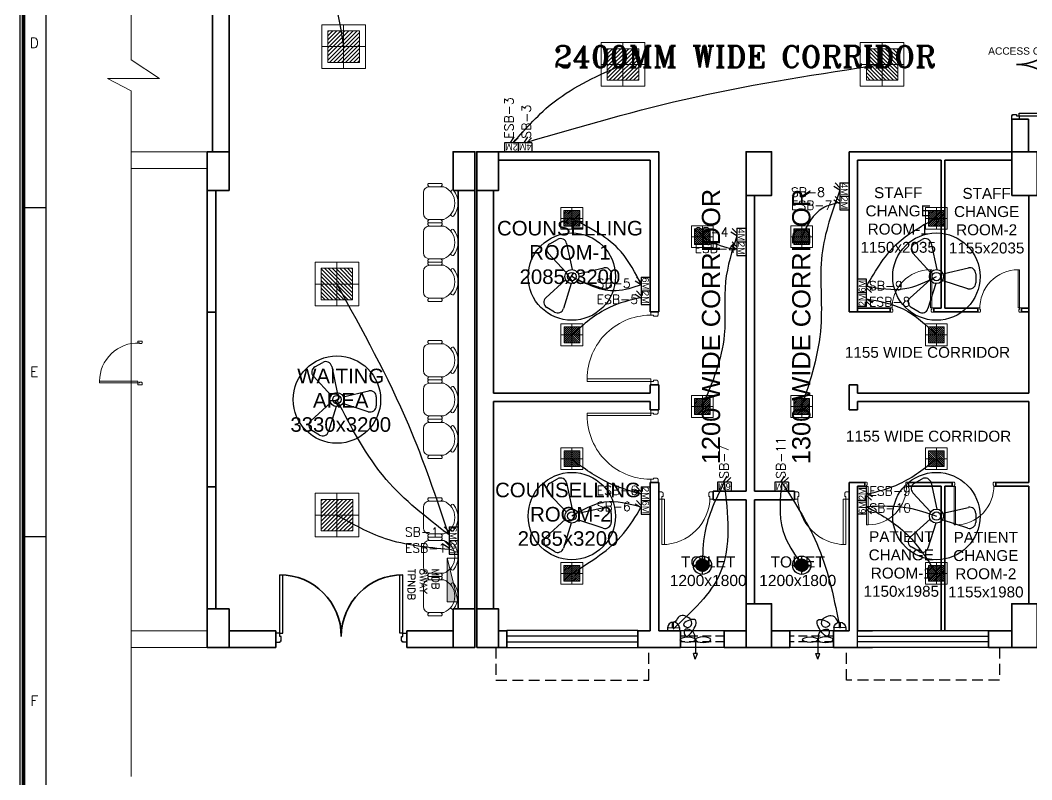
# Model space of a CAD drawing. Header units: millimetres. Extents: x 1380494 to 2061523, y -305664 to -174999.
# Drawn here: x 1539897 to 1553792, y -207901 to -197465 of the extents above; entities that cross this region are included whole.
import ezdxf
from ezdxf.enums import TextEntityAlignment as Align

# ---------------------------------------------------------------- set-up
doc = ezdxf.new("R2010")
doc.units = ezdxf.units.MM
doc.header["$LTSCALE"] = 600
doc.header["$MEASUREMENT"] = 0
doc.linetypes.add('CONTINU', pattern=[0])
doc.linetypes.add('HIDDEN', pattern=[0.375, 0.25, -0.125])
for name, color, linetype in [('24W RAW POWER', 1, 'Continuous'), ('24W UPS POWER LIGHT', 5, 'Continuous'), ('ELE 36W EMERGENCY LIGHT', 5, 'Continuous'), ('ELE 36W LED LIGHT', 6, 'Continuous'), ('ELE-1200MM CEILINGFAN', 6, 'Continuous'), ('ELE-12W LED', 1, 'Continuous'), ('ELE-2M RAW P.SB', 40, 'Continuous'), ('ELE-2M UPS P.SB', 3, 'Continuous'), ('ELE-3M RAW P.SB', 40, 'Continuous'), ('ELE-4M RAW P.SB', 7, 'Continuous'), ('ELE-6M RAW P.SB', 40, 'Continuous'), ('ELE-EXHAUST FAN', 10, 'Continuous'), ('ELE-LIGHTING TEXT', 7, 'Continuous'), ('Lines', 7, 'Continuous'), ('TEXT', 250, 'Continuous'), ('TITLE', 7, 'Continuous'), ('wall', 1, 'Continuous'), ('Window', 4, 'Continuous')]:
    doc.layers.add(name, color=color, linetype=linetype)
doc.layers.add('AREA', color=193, linetype='Continuous', plot=False)
for name, color, linetype, lineweight in [('col', 5, 'Continuous', 35), ('D.F', 251, 'Continuous', 5), ('DOOR', 144, 'Continuous', 13), ('ELE-24W EMERGENCY  LED LIGHT', 5, 'Continuous', 18), ('ELE-24W LED LIGHT', 1, 'Continuous', 18), ('ELE-36W EMERGENCY  LED LIGHT', 7, 'Continuous', 18), ('ELE-36W LED LIGHT', 210, 'Continuous', 18), ('ELE.DB', 1, 'Continuous', 20), ('furniture', 30, 'Continuous', 9), ('P-Wall', 250, 'Continuous', 35)]:
    doc.layers.add(name, color=color, linetype=linetype, lineweight=lineweight)
doc.layers.add('ELE-LIGHTING WIRING', color=7, linetype='Continuous', true_color=0x63d7b6)
doc.styles.add('ARIAL', font='arial.ttf')
doc.styles.add('ROMANS', font='romans.shx')
doc.styles.add('ROMANT', font='romant.shx')
doc.styles.get("Standard").update_dxf_attribs({"font": 'stylu.ttf'})

# ---------------------------------------------------------------- blocks, each defined once
blk = doc.blocks.new('A$C66962185')
at = {"layer": 'TITLE'}
blk.add_line((2.142, -141176.034), (2.142, -140930.66), dxfattribs=at)
at = {"layer": 'TITLE', "color": 0}
for p, q in [((-0.153, -141053.347), (2.142, -141053.347)), ((0, -141084.592), (2.142, -141084.592))]:
    blk.add_line(p, q, dxfattribs=at)
at = {"layer": 'TITLE', "color": 7, "const_width": 0.355}
blk.add_lwpolyline([(363, -140928.365), (363, -141178.329), (0, -141178.329), (0, -140928.365)], close=True, dxfattribs=at)
at = {"layer": 'TITLE', "color": 0, "style": 'ROMANS'}
for s, p in [('D', (1.019, -141037.699)), ('E', (1.019, -141068.945)), ('F', (1.019, -141100.19))]:
    blk.add_text(s, height=0.952, dxfattribs=at).set_placement(p, align=Align.MIDDLE)
blk = doc.blocks.new('CH1')
for p, q in [((7.79, 8.86), (15.54, 8.86)), ((8.95, 10.63), (16.07, 10.63)), ((18.73, -5.67), (18.73, 5.67)), ((7.79, -8.86), (15.54, -8.86)), ((8.95, -10.63), (16.07, -10.63))]:
    blk.add_line(p, q)
for centre, radius, start, end in [((11.3, 0), 11.3, 141.456, 218.544), ((11.3, 0), 9.53, 111.6314, 248.3686), ((2.95, 6.24), 0.935, 339.0298, 121.3377), ((9.81, 9.9), 1.13, 139.8035, 247.8585), ((15.54, 5.67), 3.19, 0, 90), ((15.21, 9.9), 1.13, 292.1415, 40.1965), ((2.94, -6.24), 0.935, 238.6623, 20.9702), ((9.81, -9.9), 1.13, 112.1415, 220.1965), ((15.54, -5.67), 3.19, 270, 0), ((15.21, -9.9), 1.13, 319.8035, 67.8585)]:
    blk.add_arc(centre, radius, start, end)
blk = doc.blocks.new('A$C32852038')
at = {"xscale": 25.40000009536743, "yscale": 25.39999985694885, "zscale": 25.39999999999785, "rotation": 90}
blk.add_blockref('CH1', (0, -476), dxfattribs=at)
blk = doc.blocks.new('750')
at = {"layer": 'DOOR', "color": 8}
for p, q in [((-50, 705), (-47.5, 705)), ((-35, 690), (-35, 692.5)), ((-50, 45), (-47.5, 45)), ((-35, 60), (-35, 57.5)), ((50, 45), (50, 80)), ((50, 80), (675, 80)), ((50, 45), (675, 45)), ((675, 45), (675, 80))]:
    blk.add_line(p, q, dxfattribs=at)
for points in [[(15, 690), (15, 705), (50, 705), (50, 750), (-50, 750), (-50, 705)], [(-35, 690), (15, 690)], [(15, 60), (15, 45), (50, 45), (50, 0), (-50, 0), (-50, 45)], [(-35, 60), (15, 60)]]:
    blk.add_lwpolyline(points, dxfattribs=at)
for centre, radius, start, end in [((-35, 705), 12.5, 180, 270), ((15, 45), 660, 0, 90), ((-35, 45), 12.5, 90, 180)]:
    blk.add_arc(centre, radius, start, end, dxfattribs=at)
blk = doc.blocks.new('A$C19B8274B')
at = {"layer": 'DOOR'}
blk.add_line((-45, 925), (-80, 925), dxfattribs=at)
at = {"layer": 'DOOR', "color": 8}
for p, q in [((-80, 50), (-80, 925)), ((-45, 50), (-45, 925)), ((-45, 50), (-80, 50)), ((-955, -50), (-955, -47.5)), ((-940, -35), (-942.5, -35)), ((-60, -35), (-57.5, -35)), ((-45, -50), (-45, -47.5))]:
    blk.add_line(p, q, dxfattribs=at)
for points in [[(-940, 15), (-955, 15), (-955, 50), (-1000, 50), (-1000, -50), (-955, -50)], [(-940, -35), (-940, 15)], [(-60, 15), (-45, 15), (-45, 50), (0, 50), (0, -50), (-45, -50)], [(-60, -35), (-60, 15)]]:
    blk.add_lwpolyline(points, dxfattribs=at)
for centre, radius, start, end in [((-80, 50), 875, 90, 182.29244), ((-955, -35), 12.5, 270, 0), ((-45, -35), 12.5, 180, 270)]:
    blk.add_arc(centre, radius, start, end, dxfattribs=at)
blk = doc.blocks.new('W1800')
at = {"layer": 'wall', "color": 7}
for p, q in [((0, -58), (0, 173)), ((1800, 173), (1800, -58))]:
    blk.add_line(p, q, dxfattribs=at)
at = {"layer": 'Window'}
for p, q in [((0, 173), (1800, 173)), ((0, 98), (1800, 98)), ((1800, 18), (0, 18)), ((1800, -58), (0, -58))]:
    blk.add_line(p, q, dxfattribs=at)
blk = doc.blocks.new('rwgha')
at = {"color": 8, "lineweight": 25}
for p, q in [((11050, 7260), (11050, 7305)), ((11050, 7305), (11052.5, 7305)), ((11150, 7260), (11050, 7260)), ((11150, 7260), (11050, 7260)), ((11065, 7320), (11065, 7317.5)), ((11065, 7320), (11115, 7320)), ((11115, 7320), (11115, 7305)), ((11115, 7305), (11150, 7305)), ((11150, 7340), (11820, 7340)), ((11150, 7305), (11150, 7340)), ((11150, 7305), (11820, 7305)), ((11150, 7305), (11150, 7260)), ((994.5, 194), (994.5, 998)), ((1036.5, 194), (1036.5, 998)), ((2644.5, 194), (2644.5, 998)), ((2686.5, 194), (2686.5, 998)), ((940.5, 194), (940.5, 74)), ((994.5, 194), (940.5, 194)), ((940.5, 194), (940.5, 74)), ((994.5, 152), (994.5, 194)), ((994.5, 194), (1036.5, 194)), ((1012.5, 152), (994.5, 152)), ((1012.5, 92), (1012.5, 152)), ((2686.5, 194), (2644.5, 194)), ((2668.5, 152), (2686.5, 152)), ((2668.5, 92), (2668.5, 152)), ((2686.5, 152), (2686.5, 194)), ((2686.5, 194), (2740.5, 194)), ((2740.5, 194), (2740.5, 74)), ((940.5, 74), (994.5, 74)), ((994.5, 74), (994.5, 77)), ((1012.5, 92), (1009.5, 92)), ((2668.5, 92), (2671.5, 92)), ((2686.5, 74), (2686.5, 77)), ((2740.5, 74), (2686.5, 74))]:
    blk.add_line(p, q, dxfattribs=at)
at = {"color": 8}
for centre, radius, start, end in [((11115, 8715), 705, 270, 0), ((11115, 7305), 705, 0, 90), ((11065, 7305), 12.5, 90, 180), ((994.5, 152), 846, 0, 90), ((2686.5, 152), 846, 90, 180), ((994.5, 92), 15, 270, 0), ((2686.5, 92), 15, 180, 270)]:
    blk.add_arc(centre, radius, start, end, dxfattribs=at)
at = {"layer": 'col'}
for points in [[(0, 6280), (300, 6280), (300, 6810), (0, 6810)], [(3375, 6280), (3675, 6280), (3675, 6810), (3375, 6810)], [(3700, 6280), (4000, 6280), (4000, 6810), (3700, 6810)], [(7400, 6210), (7750, 6210), (7750, 6810), (7400, 6810)], [(11050, 6210), (11400, 6210), (11400, 6810), (11050, 6810)], [(7400, 0), (7750, 0), (7750, 600), (7400, 600)], [(11050, 0), (11400, 0), (11400, 600), (11050, 600)], [(0, 0), (300, 0), (300, 530), (0, 530)], [(3375, 0), (3675, 0), (3675, 530), (3375, 530)], [(3700, 0), (4000, 0), (4000, 530), (3700, 530)]]:
    blk.add_lwpolyline(points, close=True, dxfattribs=at)
at = {"layer": 'D.F', "linetype": 'Continuous'}
for p, q in [((-1043.8, 17917.9), (-1043.8, 8073.2)), ((-1043.8, 8073.2), (-658.5, 7817.8)), ((-1372.3, 7817.8), (-1043.8, 7648.7)), ((-658.5, 7817.8), (-1372.3, 7817.8)), ((-1043.8, 6810), (0, 6810)), ((-1043.8, 6580), (0, 6580)), ((-1043.8, 230), (0, 230)), ((-1043.8, 0), (0, 0))]:
    blk.add_line(p, q, dxfattribs=at)
at = {"layer": 'Lines', "linetype": 'HIDDEN'}
for points in [[(3965, 0), (3965, -450), (6065, -450), (6065, 0)], [(10880, 0), (10880, -450), (8780, -450), (8780, 0)]]:
    blk.add_lwpolyline(points, dxfattribs=at)
at = {"layer": 'P-Wall', "color": 8, "linetype": 'Continuous'}
for p, q in [((70, 15490), (70, 6810)), ((300, 15490), (300, 6810)), ((4000, 6810), (6200, 6810)), ((6200, 6695), (6200, 6810)), ((11050, 6810), (8815, 6810)), ((4000, 6695), (6085, 6695)), ((10080, 6695), (8930, 6695)), ((11050, 6695), (10130, 6695)), ((0, 6280), (0, 4605)), ((115, 6280), (115, 4605)), ((3445, 530), (3445, 6280)), ((3675, 530), (3675, 6280)), ((3700, 6280), (3700, 530)), ((3930, 6280), (3930, 3495)), ((3700, 6210), (3700, 600)), ((3930, 6210), (3930, 3495)), ((11285, 6210), (11285, 3495)), ((115, 4605), (0, 4605)), ((0, 2205), (0, 4605)), ((115, 4605), (115, 2205)), ((6085, 4610), (6200, 4610)), ((8930, 4610), (8815, 4610)), ((3930, 3495), (6085, 3495)), ((6085, 3610), (6200, 3610)), ((8930, 3610), (8815, 3610)), ((11285, 3495), (8930, 3495)), ((3930, 3380), (3930, 530)), ((3930, 3380), (3930, 600)), ((3930, 3380), (6085, 3380)), ((11285, 3380), (8930, 3380)), ((11285, 3380), (11285, 2265)), ((6085, 3265), (6200, 3265)), ((8930, 3265), (8815, 3265)), ((6085, 2265), (6200, 2265)), ((8930, 2265), (8815, 2265)), ((115, 2205), (0, 2205)), ((0, 2205), (0, 530)), ((115, 2205), (115, 530)), ((11285, 2215), (11285, 600)), ((6500, 230), (6500, 0)), ((7100, 230), (7100, 0)), ((8000, 230), (8000, 0)), ((8600, 230), (8600, 0))]:
    blk.add_line(p, q, dxfattribs=at)
at = {"layer": 'P-Wall'}
for p, q in [((11050, 6810), (11050, 7260)), ((11050, 7260), (11280, 7260)), ((11280, 7260), (11280, 6810)), ((10080, 6695), (10080, 4660)), ((10130, 6695), (10130, 4660)), ((8930, 4660), (9380, 4660)), ((8930, 4610), (9380, 4610)), ((9380, 4610), (9380, 4660)), ((9953, 4660), (9953, 4660)), ((9980, 4660), (9980, 4610)), ((9980, 4660), (10080, 4660)), ((9980, 4610), (10585, 4610)), ((10130, 4660), (10585, 4660)), ((10585, 4660), (10585, 4610)), ((11158, 4660), (11158, 4660)), ((11185, 4660), (11185, 4610)), ((11185, 4660), (11285, 4660)), ((11185, 4610), (11285, 4610)), ((8930, 2265), (9030, 2265)), ((9030, 2265), (9030, 2215)), ((9630, 2265), (10230, 2265)), ((9630, 2265), (9630, 2215)), ((10230, 2215), (10230, 2265)), ((10830, 2265), (11285, 2265)), ((10830, 2215), (10830, 2265)), ((8930, 2215), (9030, 2215)), ((9630, 2215), (10080, 2215)), ((10080, 230), (10080, 2215)), ((10130, 230), (10130, 2215)), ((10130, 2215), (10230, 2215)), ((10830, 2215), (11285, 2215))]:
    blk.add_line(p, q, dxfattribs=at)
at = {"layer": 'P-Wall', "color": 8}
for p, q in [((8815, 6810), (8815, 4610)), ((6085, 4610), (6085, 6695)), ((6200, 6695), (6200, 4610)), ((8930, 4610), (8930, 6695)), ((7400, 2145), (7400, 6280)), ((7515, 2145), (7515, 6210)), ((6085, 3495), (6085, 3610)), ((6200, 3265), (6200, 3610)), ((8815, 3265), (8815, 3610)), ((8930, 3495), (8930, 3610)), ((6085, 3265), (6085, 3380)), ((8930, 3265), (8930, 3380)), ((6085, 230), (6085, 2265)), ((6200, 230), (6200, 2265)), ((8815, 230), (8815, 2265)), ((6950, 2030), (6950, 2145)), ((6950, 2145), (7400, 2145)), ((7515, 2145), (7585, 2145)), ((8065, 2145), (7515, 2145)), ((8065, 2030), (8065, 2145)), ((8930, 230), (8930, 2215)), ((6950, 2030), (7400, 2030)), ((7400, 600), (7400, 2030)), ((7515, 2030), (7585, 2030)), ((7515, 600), (7515, 2030)), ((8065, 2030), (7515, 2030)), ((4000, 230), (4115, 230)), ((4115, 230), (4000, 230)), ((4115, 230), (4115, 0)), ((5915, 230), (6085, 230)), ((5915, 230), (5915, 0)), ((6200, 230), (6500, 230)), ((7100, 230), (7400, 230)), ((8000, 230), (7750, 230)), ((8815, 230), (8600, 230)), ((9135, 230), (8930, 230)), ((10730, 230), (11050, 230)), ((10730, 230), (10730, 0)), ((4000, 0), (4115, 0)), ((4115, 0), (4000, 0)), ((5915, 0), (6500, 0)), ((7100, 0), (7400, 0)), ((8000, 0), (7750, 0)), ((9135, 0), (8600, 0)), ((10730, 0), (11050, 0))]:
    blk.add_line(p, q, dxfattribs=at)
at = {"layer": 'P-Wall', "linetype": 'Continuous'}
for p, q in [((940.5, 230), (300, 230)), ((940.5, 230), (940.5, 0)), ((3375, 230), (2740.5, 230)), ((2740.5, 230), (2740.5, 0)), ((940.5, 0), (300, 0)), ((3375, 0), (2740.5, 0))]:
    blk.add_line(p, q, dxfattribs=at)
at = {"layer": 'Window', "ltscale": 750}
for p, q in [((7100, 230), (6500, 230)), ((8600, 230), (8000, 230)), ((7100, 0), (6500, 0)), ((8600, 0), (8000, 0))]:
    blk.add_line(p, q, dxfattribs=at)
at = {"layer": 'Window', "linetype": 'HIDDEN', "ltscale": 0.8}
for p, q in [((7100, 155), (6500, 155)), ((8600, 155), (8000, 155)), ((7100, 75), (6500, 75)), ((8600, 75), (8000, 75))]:
    blk.add_line(p, q, dxfattribs=at)
at = {"layer": 'DOOR', "linetype": 'Continuous', "xscale": 0.6, "yscale": 0.6, "zscale": 0.6}
for p in [(9980, 4635), (11185, 4635)]:
    blk.add_blockref('A$C19B8274B', p, dxfattribs=at)
at = {"layer": 'DOOR', "linetype": 'Continuous', "xscale": -1, "rotation": 89.9999999999999}
blk.add_blockref('A$C19B8274B', (6142.5, 3610), dxfattribs=at)
at = {"layer": 'DOOR', "linetype": 'Continuous', "yscale": 0.6, "zscale": 0.6}
for p, xscale, rotation in [((-924.6, 3610), -0.6, 89.99999999999993), ((9030, 2240), 0.6, 180.0000000000001), ((10230, 2240), 0.6, 180.0000000000001)]:
    blk.add_blockref('A$C19B8274B', p, dxfattribs=dict(at, xscale=xscale, rotation=rotation))
at = {"layer": 'DOOR', "linetype": 'Continuous', "rotation": 90}
blk.add_blockref('A$C19B8274B', (6142.5, 3265), dxfattribs=at)
at = {"layer": 'DOOR', "rotation": 270}
blk.add_blockref('750', (6200, 2087.5), dxfattribs=at)
at = {"layer": 'DOOR', "xscale": -1, "rotation": 89.9999999999999}
blk.add_blockref('750', (8815, 2087.5), dxfattribs=at)
at = {"layer": 'DOOR', "color": 7, "xscale": -1}
blk.add_blockref('W1800', (5915, 57.5), dxfattribs=at)
at = {"layer": 'DOOR', "color": 7}
blk.add_blockref('W1800', (8930, 57.5), dxfattribs=at)
at = {"layer": 'furniture', "rotation": 90}
for p in [(2969.3, 6105), (2969.3, 5565), (2969.3, 5025), (2969.3, 3945), (2969.3, 3405), (2969.3, 2865), (2969.3, 1785), (2969.3, 1245), (2969.3, 705)]:
    blk.add_blockref('A$C32852038', p, dxfattribs=at)
at = {"layer": 'TEXT', "color": 8, "style": 'ROMANT'}
blk.add_text('2400MM WIDE CORRIDOR', height=300, dxfattribs=at).set_placement((7381, 7876.2), align=Align.BOTTOM_CENTER)
at = {"layer": 'TEXT', "color": 8, "style": 'ARIAL'}
for s, p in [('1200 WIDE CORRIDOR', (7119, 4408.6)), ('1300 WIDE CORRIDOR', (8358.5, 4408.6))]:
    blk.add_text(s, height=250, rotation=90, dxfattribs=at).set_placement(p, align=Align.BOTTOM_CENTER)
at = {"layer": 'TEXT', "color": 253, "insert": (10726.2, 8244.4), "char_height": 100, "attachment_point": 1, "style": 'ARIAL'}
blk.add_mtext_dynamic_manual_height_columns('ACCESS CONTROL DOOR', width=1896.428, gutter_width=1375, heights=[103.5], dxfattribs=at)
at = {"layer": 'TEXT', "color": 8, "attachment_point": 5, "style": 'ARIAL'}
for s, insert, char_height, width in [('\\PSTAFF CHANGE ROOM-1 1150x2035', (9490, 5996.6), 150, 808.807), ('\\PSTAFF CHANGE ROOM-2 1155x2035', (10705.1, 5987.3), 150, 808.807), ('COUNSELLING ROOM-1 2085x3200', (4981.2, 5425.6), 200, 1382.81), ('1155 WIDE CORRIDOR', (9892.8, 4053.8), 150, 4316.114), ('WAITING AREA 3330x3200', (1832.9, 3394.9), 200, 1382.81), ('1155 WIDE CORRIDOR', (9907.9, 2901.6), 150, 4316.114), ('COUNSELLING  ROOM-2 2085x3200', (4954.6, 1828.5), 200, 1382.81), ('\\PPATIENT CHANGE ROOM-1 1150x1985', (9532.8, 1270.5), 150, 808.807), ('\\PPATIENT CHANGE ROOM-2 1155x1980', (10693.6, 1261.2), 150, 808.807), ('TOILET\\P1200x1800', (6880.1, 1046.4), 153, 1626.956), ('TOILET\\P1200x1800', (8110.1, 1046.4), 153, 1626.956)]:
    blk.add_mtext(s, dxfattribs=dict(at, insert=insert, char_height=char_height, width=width))
blk = doc.blocks.new('18W LED')
at = {"layer": 'ELE-12W LED'}
h = blk.add_hatch(dxfattribs=at)
h.set_pattern_fill('ANSI31', color=252)
h.set_pattern_definition([(45, (-1135553.9097, 459369.4158), (-2.24506403, 2.24506403), [])])
edge = h.paths.add_edge_path()
edge.add_arc((0, 0), 85.7, 0, 360)
at = {"layer": 'ELE-12W LED', "color": 1}
for p, q in [((-126, 0), (126, 0)), ((0, -126), (0, 126))]:
    blk.add_line(p, q, dxfattribs=at)
for radius in [126, 85.7]:
    blk.add_circle((0, 0), radius, dxfattribs=at)
blk = doc.blocks.new('A$C44D17E71')
at = {"layer": 'ELE-EXHAUST FAN', "color": 1}
for p, q in [((-13.3, 0.72), (-9.75, 2.1)), ((-13.3, 0.72), (-9.75, -0.48)), ((-9.75, 2.1), (-9.75, -0.48)), ((-0.97, 0.81), (-9.75, 0.81)), ((6.62, -9.32), (4.71, -9.31)), ((4.71, -9.31), (4.71, -16.8)), ((6.59, -16.81), (6.62, -9.32)), ((6.59, -16.81), (4.71, -16.8)), ((6.61, -12.95), (10.07, -12.97)), ((6.61, -13.55), (10.06, -13.57))]:
    blk.add_line(p, q, dxfattribs=at)
blk.add_ellipse((-0.97, 5.64), major_axis=(0, -4.83), ratio=0.36355, dxfattribs=at)
at = {"layer": 'ELE-EXHAUST FAN', "color": 1, "extrusion": (0, 0, -1)}
blk.add_ellipse((-0.97, -4.02), major_axis=(0, 4.83), ratio=0.36355, dxfattribs=at)
blk.add_ellipse((6.31, -13.06), major_axis=(0.02, 3.76), ratio=1, start_param=0.079283, end_param=3.06231, dxfattribs=at)
at = {"layer": 'ELE-EXHAUST FAN', "color": 1}
blk.add_open_spline([(-1.04, 0.81), (-0.79, -0.3), (3.44, 2.5), (7.59, -7.04), (-0.96, -5.98), (5.22, 0.41), (14.27, 3.09), (9.16, -9.39), (5.43, -2.53), (11.73, 0.02), (16.82, -10.79), (10.14, -10.71), (10.07, -12.97)], degree=3, knots=[0, 0, 0, 0, 6.261699, 12.352893, 15.787239, 21.858742, 28.752755, 35.678217, 39.225495, 45.354107, 53.693878, 67.421453, 67.421453, 67.421453, 67.421453], dxfattribs=at)
blk = doc.blocks.new('24w led light')
at = {"layer": 'ELE-24W LED LIGHT', "color": 1, "lineweight": 0}
for p, q in [((159, 159), (-160, 159)), ((-160, 159), (-160, -160)), ((-1, -160), (-1, 159)), ((159, -160), (159, 159)), ((115, 115), (-116, 115)), ((-116, 115), (-116, -116)), ((110, -116), (-116, 110)), ((82, -116), (-116, 82)), ((54, -116), (-116, 54)), ((26, -116), (-116, 26)), ((115, -92), (-92, 115)), ((115, -64), (-64, 115)), ((115, -35), (-35, 115)), ((115, -7), (-7, 115)), ((115, 21), (21, 115)), ((115, 49), (49, 115)), ((115, 77), (77, 115)), ((115, 106), (106, 115)), ((115, -116), (115, 115)), ((-160, -1), (159, -1)), ((-3, -116), (-116, -3)), ((-31, -116), (-116, -31)), ((-59, -116), (-116, -59)), ((-87, -116), (-116, -87)), ((-115, -116), (-116, -115)), ((-116, -116), (115, -116)), ((-160, -160), (159, -160))]:
    blk.add_line(p, q, dxfattribs=at)
blk = doc.blocks.new('24w led emeregency')
at = {"layer": 'ELE-24W EMERGENCY  LED LIGHT'}
h = blk.add_hatch(dxfattribs=at)
h.set_pattern_fill('ANSI31', scale=166.67, style=0)
h.paths.add_polyline_path([(-115, -115), (-115, 115), (115, 115), (115, -115)])
at = {"layer": 'ELE-24W EMERGENCY  LED LIGHT', "color": 5}
for p, q in [((0, 160), (0, -160)), ((-160, 0), (160, 0))]:
    blk.add_line(p, q, dxfattribs=at)
for points in [[(-160, -160), (-160, 160), (160, 160), (160, -160)], [(-115, -115), (-115, 115), (115, 115), (115, -115)]]:
    blk.add_lwpolyline(points, close=True, dxfattribs=at)
blk = doc.blocks.new('A$C07FB25EA')
at = {"layer": 'ELE-1200MM CEILINGFAN', "color": 3}
for p, q in [((0.26, 2.64), (3.17, 12.07)), ((6.53, 13.37), (9.47, 11.64)), ((9.84, 7.94), (2.36, 1.21)), ((-11.8, 4.55), (-2.22, 1.44)), ((-14.84, -1.03), (-14.81, 2.38)), ((-2.41, -1.1), (-12.04, -3.29)), ((1.96, -12.49), (-0.13, -2.65)), ((2.16, -1.54), (8.87, -8.78)), ((8.31, -12.34), (5.35, -14.02))]:
    blk.add_line(p, q, dxfattribs=at)
at = {"layer": 'ELE-1200MM CEILINGFAN', "color": 5, "ltscale": 10}
blk.add_circle((0, 0), 16.45, dxfattribs=at)
at = {"layer": 'ELE-1200MM CEILINGFAN', "color": 3}
for radius in [2.65, 1.58]:
    blk.add_circle((0, 0), radius, dxfattribs=at)
for centre, start, end in [((5.36, 11.38), 59.5281, 162.5229), ((8.3, 9.66), 311.9493, 59.5281), ((-12.51, 2.36), 71.9493, 179.5281), ((-12.54, -1.05), 179.5281, 282.5229), ((7.18, -10.34), 299.5281, 42.5229), ((4.21, -12.02), 191.9493, 299.5281)]:
    blk.add_arc(centre, 2.3, start, end, dxfattribs=at)
blk = doc.blocks.new('ELE.EMERGENCY 40W LED LIGHT')
at = {"layer": 'ELE-36W EMERGENCY  LED LIGHT'}
h = blk.add_hatch(dxfattribs=at)
h.set_pattern_fill('ANSI31', color=5, scale=300, style=0)
h.paths.add_polyline_path([(-208, -208), (-208, 208), (208, 208), (208, -208)])
for p, q in [((0, 288), (0, -288)), ((-288, 0), (288, 0))]:
    blk.add_line(p, q, dxfattribs=at)
for points in [[(-288, -288), (-288, 288), (288, 288), (288, -288)], [(-208, -208), (-208, 208), (208, 208), (208, -208)]]:
    blk.add_lwpolyline(points, close=True, dxfattribs=at)
blk = doc.blocks.new('light300x600')
at = {"layer": 'ELE-36W LED LIGHT', "lineweight": 0}
for p, q in [((918215, -78407), (918215, -79007)), ((918815, -78407), (918215, -78407)), ((918298, -78491), (918299, -78491)), ((918298, -78544), (918352, -78491)), ((918298, -78597), (918405, -78491)), ((918298, -78650), (918458, -78491)), ((918298, -78703), (918511, -78491)), ((918298, -78756), (918564, -78491)), ((918298, -78809), (918617, -78491)), ((918298, -78862), (918670, -78491)), ((918298, -78916), (918723, -78491)), ((918298, -78491), (918298, -78924)), ((918731, -78491), (918298, -78491)), ((918515, -78407), (918515, -79007)), ((918731, -78924), (918731, -78491)), ((918815, -79007), (918815, -78407)), ((918343, -78924), (918731, -78536)), ((918396, -78924), (918731, -78589)), ((918449, -78924), (918731, -78642)), ((918215, -78707), (918815, -78707)), ((918502, -78924), (918731, -78695)), ((918555, -78924), (918731, -78748)), ((918608, -78924), (918731, -78801)), ((918661, -78924), (918731, -78854)), ((918714, -78924), (918731, -78907)), ((918215, -79007), (918815, -79007)), ((918298, -78924), (918731, -78924))]:
    blk.add_line(p, q, dxfattribs=at)
blk = doc.blocks.new('2M UPS SB')
at = {"layer": 'ELE-2M UPS P.SB', "color": 3}
for p, q in [((-134, 160), (-69, 265)), ((-88, 160), (-3, 245)), ((-240, 160), (-240, 0)), ((0, 160), (-240, 160)), ((0, 160), (0, 0))]:
    blk.add_line(p, q, dxfattribs=at)
blk.add_text('2M', height=120, rotation=180, dxfattribs=at).set_placement((-6, 143))
blk = doc.blocks.new('S-SKIRT')
at = {"layer": 'ELE-3M RAW P.SB'}
for p, q in [((4, 6), (0, 6)), ((4, 0), (4, 6)), ((4, 0), (0, 0)), ((4, 3.34), (6.63, 1.73)), ((4, 2.21), (6.12, 0.08))]:
    blk.add_line(p, q, dxfattribs=at)
blk.add_text('6M', height=3, rotation=90, dxfattribs=at).set_placement((3.57, 0.15))
blk = doc.blocks.new('4M P.SB')
at = {"layer": 'ELE-2M RAW P.SB'}
for p, q in [((0, 0), (3.33, 0)), ((0, 0), (0, -5)), ((0, -2.79), (-2.19, -1.44)), ((0, -1.84), (-1.77, -0.07)), ((0, -5), (3.33, -5))]:
    blk.add_line(p, q, dxfattribs=at)
blk.add_text('4M', height=2.5, rotation=270, dxfattribs=at).set_placement((0.35, -0.13))
blk = doc.blocks.new('FREAWFRED')
at = {"layer": 'ELE.DB'}
h = blk.add_hatch(color=1, dxfattribs=at)
h.dxf.hatch_style = 1
h.paths.add_polyline_path([(150, 0), (150, 600), (0, 600)])
blk.add_line((0, 600), (150, 0), dxfattribs=at)
blk.add_lwpolyline([(0, 0), (0, 600), (150, 600), (150, 0)], close=True, dxfattribs=at)

msp = doc.modelspace()

# ---------------------------------------------------------------- linework, layer by layer
at = {"layer": 'AREA'}
for points in [[(1539896.814, -181916.04), (1592493.518, -181916.04), (1592493.518, -218162.5549), (1539896.814, -218162.5549)], [(1539941.814, -181961.04), (1592448.518, -181961.04), (1592448.518, -218117.5549), (1539941.814, -218117.5549)]]:
    msp.add_lwpolyline(points, close=True, dxfattribs=at)
at = {"layer": 'D.F', "linetype": 'Continuous'}
msp.add_line((1541422.8052, -198434.1268), (1541422.8052, -207854.4097), dxfattribs=at)
at = {"layer": 'ELE-LIGHTING WIRING', "color": 254, "linetype": 'ByBlock', "true_color": 0xdebad0}
for points in [[(1542891.5915, -194106.1629), (1543910.2056, -196007.2723), (1544339.0915, -197827.8395)], [(1546667.8827, -199147.8395), (1547231.6771, -198585.1426), (1548176.5915, -198072.8395)], [(1551156.5915, -199967.8348), (1550919.4964, -200046.9071), (1550631.5915, -200439.5597)], [(1549741.5915, -200614.2236), (1549605.6305, -200592.886), (1549266.5915, -200439.5597)], [(1548426.5915, -201275.6157), (1547990.0713, -201411.6794), (1547474.0915, -201787.8395)], [(1551521.5915, -201293.9171), (1552025.0602, -201432.3372), (1552481.5915, -201787.8395)], [(1548426.5915, -203979.1597), (1547982.4456, -203823.6158), (1547474.0915, -203502.8395)], [(1551521.5915, -203978.3745), (1551977.1542, -203832.487), (1552481.5915, -203490.3395)], [(1545786.5915, -204737.3636), (1544912.3544, -204589.0582), (1544246.5915, -204265.3395)]]:
    msp.add_spline(points, degree=3, dxfattribs=at)
at = {"layer": 'ELE-LIGHTING WIRING', "linetype": 'ByBlock'}
for points in [[(1546830.5675, -199147.8395), (1549165.2917, -198520.8978), (1551736.5915, -198072.8395)], [(1551156.5915, -199801.8781), (1550908.8508, -200689.0717), (1550894.0202, -201674.1447), (1550631.5915, -202772.0597)], [(1548426.5915, -201098.8701), (1548150.5686, -200648.2663), (1547474.0915, -200191.9495)], [(1551521.5915, -201117.1715), (1551967.9146, -200511.2947), (1552481.1213, -200187.3693)], [(1549741.5915, -200426.7236), (1549585.3096, -201057.2067), (1549568.2534, -201789.3057), (1549266.1213, -202771.5895)], [(1548426.5915, -201098.8701), (1548083.3905, -201184.332), (1547474.0915, -200987.8395)], [(1551521.5915, -201117.1715), (1552049.5124, -201152.8826), (1552481.5915, -200987.8395)], [(1545786.5915, -204537.1749), (1545233.001, -203028.5764), (1544246.5915, -201090.3395)], [(1545786.5915, -204537.1749), (1544923.3446, -203773.8281), (1544246.5915, -202677.8395)], [(1549566.8642, -203812.8395), (1549512.1562, -205058.272), (1548863.4373, -205831.677)], [(1549566.8642, -203812.8395), (1549298.9605, -204508.6696), (1549266.5915, -204952.8395)], [(1550356.4982, -203812.8395), (1550372.4953, -204475.8081), (1550631.5915, -204952.8395)], [(1550356.4982, -203812.8395), (1550862.8615, -204712.6092), (1551154.9939, -205817.8649)], [(1548426.5915, -204155.9053), (1547923.6034, -204088.3062), (1547474.0915, -204278.0746)], [(1547473.6213, -205065.3395), (1548182.8316, -204518.8619), (1548426.5915, -204155.9053)], [(1551521.5915, -204146.018), (1552097.3105, -204165.1329), (1552481.5915, -204278.0746)], [(1551521.5915, -204146.018), (1552044.4044, -204497.0239), (1552481.1213, -205065.3395)]]:
    msp.add_spline(points, degree=3, dxfattribs=at)

# ---------------------------------------------------------------- block references
at = {"layer": '24W RAW POWER', "lineweight": 9, "xscale": -0.9404388715045132, "yscale": 0.9404388715045132, "zscale": 0.9404388715045132}
for p in [(1547473.6213, -200187.3693), (1552481.1213, -200187.3693), (1549266.1213, -202771.5895), (1550631.1213, -202771.5895), (1547473.6213, -205065.3395), (1552481.1213, -205065.3395)]:
    msp.add_blockref('24w led light', p, dxfattribs=at)
at = {"layer": '24W UPS POWER LIGHT', "lineweight": 9, "xscale": -0.9375000000222322, "yscale": 0.9375000000222322, "zscale": 0.9375000000222322}
for p in [(1549266.5915, -200439.5597), (1550631.5915, -200439.5597), (1547474.0915, -201787.8395), (1552481.5915, -201787.8395), (1547474.0915, -203490.3395), (1552481.5915, -203490.3395)]:
    msp.add_blockref('24w led emeregency', p, dxfattribs=at)
at = {"layer": 'ELE 36W EMERGENCY LIGHT', "xscale": 1.041666666677768, "yscale": 1.041666666677768, "zscale": 1.041666666677768}
for p in [(1544339.0915, -197827.8395), (1548176.5915, -198072.8395), (1544246.5915, -204265.3395)]:
    msp.add_blockref('ELE.EMERGENCY 40W LED LIGHT', p, dxfattribs=at)
at = {"layer": 'ELE 36W LED LIGHT', "rotation": 89.9999999995464}
for p in [(1473029.219, -1116587.5486), (1465539.219, -1119605.0486)]:
    msp.add_blockref('light300x600', p, dxfattribs=at)
at = {"layer": 'ELE-1200MM CEILINGFAN', "color": 7, "ltscale": 8, "xscale": 36.47592107175105, "yscale": 36.47592107175105, "zscale": 36.47592107175105, "rotation": 180}
for p in [(1547474.0915, -200987.8395), (1552481.5915, -200987.8395), (1544246.5915, -202677.8395), (1547474.0915, -204278.0746), (1552481.5915, -204278.0746)]:
    msp.add_blockref('A$C07FB25EA', p, dxfattribs=at)
at = {"layer": 'ELE-12W LED', "color": 6}
for p in [(1549266.5915, -204952.8395), (1550631.5915, -204952.8395)]:
    msp.add_blockref('18W LED', p, dxfattribs=at)
at = {"layer": 'ELE-2M UPS P.SB', "color": 6, "xscale": 0.7812500000005363, "yscale": 0.7812500000005363, "zscale": 0.7812500000005363}
for p, rotation in [((1546736.8175, -199272.8395), 359.9999999999999), ((1551281.5915, -199884.8737), 89.99999999999979), ((1549866.5915, -200509.7192), 89.99999999999979), ((1548551.5915, -201181.8657), 89.99999999999979), ((1551396.5915, -201398.4215), 269.9999999999998), ((1548551.5915, -203874.6553), 89.99999999999979), ((1551396.5915, -204063.0224), 269.9999999999998), ((1545911.5915, -204612.3636), 89.99999999999979)]:
    msp.add_blockref('2M UPS SB', p, dxfattribs=dict(at, rotation=rotation))
at = {"layer": 'ELE-4M RAW P.SB', "color": 7, "linetype": 'CONTINU', "xscale": 37.50000000011686, "yscale": 37.50000000011686, "zscale": 37.50000000011686}
for p, rotation in [((1546924.3175, -199147.8395), 269.9999999999999), ((1551156.5915, -199697.3737), 359.9999999999999), ((1549741.5915, -200322.2192), 359.9999999999999)]:
    msp.add_blockref('4M P.SB', p, dxfattribs=dict(at, rotation=rotation))
at = {"layer": 'ELE-6M RAW P.SB', "xscale": 31.25000000002145, "yscale": 31.25000000002145, "zscale": 31.25000000002145}
for p, rotation in [((1548551.5915, -200994.3657), 179.9999999999998), ((1551396.5915, -201210.9215), 359.9999999999998), ((1549660.6142, -203937.8395), 89.99999999999972), ((1550450.2482, -203937.8395), 89.99999999999973), ((1548551.5915, -204062.1553), 179.9999999999998), ((1551396.5915, -204250.5224), 359.9999999999998), ((1545911.5915, -204424.8636), 179.9999999999998)]:
    msp.add_blockref('S-SKIRT', p, dxfattribs=dict(at, rotation=rotation))
at = {"layer": 'ELE-EXHAUST FAN', "yscale": 21.82094173196808, "zscale": 21.82094173196808}
for p, xscale, rotation in [((1549154.0047, -205955.5791), -21.82094173196808, 270), ((1550869.9862, -205955.5791), 21.82094173196808, 89.99999999999999)]:
    msp.add_blockref('A$C44D17E71', p, dxfattribs=dict(at, xscale=xscale, rotation=rotation))
at = {"layer": 'ELE.DB', "linetype": 'ByBlock', "rotation": 180}
msp.add_blockref('FREAWFRED', (1545911.5915, -204854.8862), dxfattribs=at)
at = {"layer": 'P-Wall'}
msp.add_blockref('rwgha', (1542466.5915, -206082.8395), dxfattribs=at)
at = {"layer": 'TITLE', "xscale": 144.6465675549349, "yscale": 144.6465665108379, "zscale": 144.6465669265092}
msp.add_blockref('A$C66962185', (1539941.814, 20202843.0172), dxfattribs=at)

# ---------------------------------------------------------------- texts
at = {"layer": 'ELE-LIGHTING TEXT', "color": 200, "linetype": 'CONTINU', "char_height": 125, "width": 349.837865, "attachment_point": 1, "rotation": 90, "style": 'ROMANS'}
for s, insert in [('{\\C256;ESB-3\\P}', (1546547.4447, -199092.7391)), ('{\\C256;SB-3\\P}', (1546786.8072, -199092.7391)), ('{\\C256;SB-11\\P}', (1550281.854, -203765.2548)), ('{\\C256;SB-7\\P}', (1549499.9739, -203765.2548))]:
    msp.add_mtext(s, dxfattribs=dict(at, insert=insert))
at = {"layer": 'ELE-LIGHTING TEXT', "color": 200, "linetype": 'CONTINU', "char_height": 125, "width": 349.837865, "attachment_point": 1, "style": 'ROMANS'}
for s, insert in [('{\\C256;SB-8\\P}', (1550483.834, -199764.9042)), ('{\\C256;ESB-7\\P}', (1550483.834, -199945.5552)), ('{\\C256;SB-4\\P}', (1549158.4064, -200314.5597)), ('{\\C256;ESB-4\\P}', (1549158.4064, -200537.5508)), ('{\\C256;SB-5\\P}', (1547814.9287, -201016.7203)), ('{\\C256;SB-9\\P}', (1551554.7371, -201050.1323)), ('{\\C256;ESB-5\\P}', (1547814.9287, -201236.8887)), ('{\\C256;ESB-8\\P}', (1551554.7371, -201271.4298)), ('{\\C256;ESB-6\\P}', (1547814.9287, -203861.5189)), ('{\\C256;ESB-9\\P}', (1551561.4541, -203870.0812)), ('{\\C256;SB-6\\P}', (1547814.9287, -204084.51)), ('{\\C256;SB-10\\P}', (1551561.4541, -204104.9275)), ('{\\C256;SB-1\\P}', (1545179.9538, -204433.5809)), ('{\\C256;ESB-1\\P}', (1545179.9538, -204654.8784))]:
    msp.add_mtext(s, dxfattribs=dict(at, insert=insert))
at = {"layer": 'ELE-LIGHTING TEXT', "insert": (1545652.886, -205001.2275), "char_height": 100, "width": 589.505486, "attachment_point": 1, "rotation": 270}
msp.add_mtext('{\\Fromans.shx|c228;MDB 8WAY TPNDB\\P}', dxfattribs=at)

doc.saveas('drawing.dxf')
